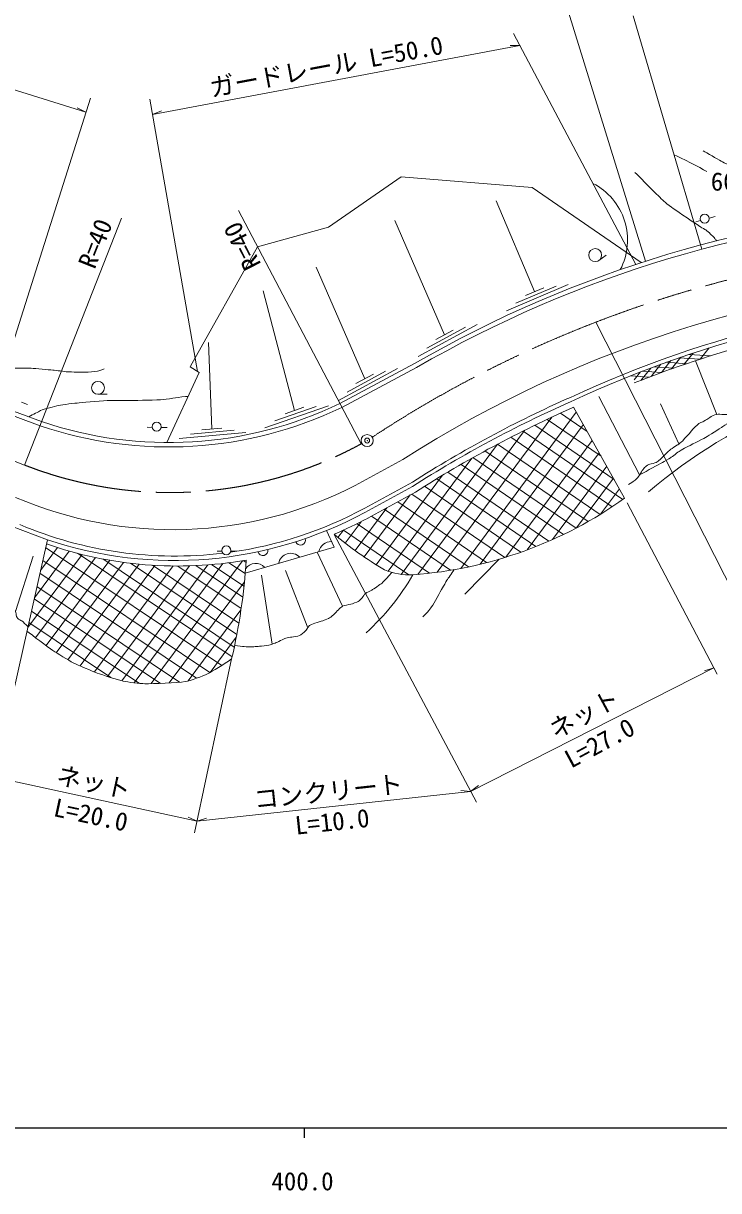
# Model space of a CAD drawing. Units: millimetres, scale not verified. Extents: x 40000 to 680000, y 20000 to 380000.
# Drawn here: x 439867 to 509553, y 198715 to 315728 of the extents above; entities that cross this region are included whole.
import ezdxf
from ezdxf.enums import TextEntityAlignment as Align

# ---------------------------------------------------------------- set-up
doc = ezdxf.new("R2010")
doc.units = ezdxf.units.MM
doc.header["$LTSCALE"] = 1000
doc.header["$PDMODE"] = 32
doc.header["$PDSIZE"] = 500
doc.linetypes.add('CHAIN', pattern=[18.5, 12, -1.5, 3.5, -1.5])
for name, color, linetype, lineweight in [('M-BGD', 7, 'Continuous', 13), ('M-BMK', 2, 'CHAIN', 13), ('M-STR-HTXT', 7, 'Continuous', 13), ('M-TTL-BAND', 7, 'Continuous', 25), ('M-WORK', 1, 'Continuous', 13)]:
    doc.layers.add(name, color=color, linetype=linetype, lineweight=lineweight)
doc.styles.add('ＭＳ ゴシック', font='')
doc.styles.get('ＭＳ ゴシック').set_extended_font_data('MS Gothic')

msp = doc.modelspace()

# ---------------------------------------------------------------- linework, layer by layer
at = {"layer": 'M-BGD'}
msp.add_circle((474326, 273909), 600, dxfattribs=at)
msp.add_point((474326, 273909), dxfattribs=at)
at = {"layer": 'M-BMK'}
msp.add_line((439995, 271449), (413970, 281438), dxfattribs=at)
for centre, radius, start, end in [((539839, 175449), 118264, 90.71571, 123.34829), ((454582, 308668), 39975, 248.59737, 298.73702)]:
    msp.add_arc(centre, radius, start, end, dxfattribs=at)
at = {"layer": 'M-STR-HTXT'}
for p, q in [((488246, 337174), (502232, 291887)), ((489004, 314696), (501249, 291567)), ((489639, 313496), (488656, 313497)), ((446587, 308220), (436875, 277585)), ((452547, 308130), (457329, 280815)), ((446141, 306814), (445273, 307275)), ((509397, 250505), (500380, 267661)), ((485276, 237647), (471003, 264506)), ((436672, 238937), (442277, 263959)), ((457028, 234590), (460742, 252013)), ((509081, 251107), (508137, 250832)), ((484696, 238738), (483716, 238814)), ((457278, 235762), (456372, 236143))]:
    msp.add_line(p, q, dxfattribs=at)
for points in [[(446141, 306814), (390745, 324177), (391722, 324065)], [(489639, 313496), (452813, 306607), (453729, 306966)], [(509081, 251107), (484696, 238738), (485474, 239340)], [(457278, 235762), (436946, 240159), (437929, 240135)], [(484696, 238738), (457278, 235762), (458218, 236049)]]:
    msp.add_lwpolyline(points, dxfattribs=at)
at = {"layer": 'M-TTL-BAND'}
for p, q in [((40000, 205000), (579000, 205000)), ((468000, 205000), (468000, 204000))]:
    msp.add_line(p, q, dxfattribs=at)
at = {"layer": 'M-WORK'}
for p, q in [((500989, 316495), (507868, 293087)), ((491113, 288836), (487255, 297925)), ((449688, 296200), (439995, 271449)), ((461416, 296955), (473712, 273567)), ((508597, 296203), (509195, 296372)), ((482078, 284504), (477106, 295951)), ((507272, 295830), (507740, 295962)), ((497552, 291965), (498295, 292486)), ((474084, 280100), (469228, 291281)), ((494468, 289543), (488274, 286914)), ((493267, 289392), (489217, 287672)), ((492034, 289226), (490193, 288445)), ((467040, 276916), (463896, 288904)), ((441541, 275397), (413308, 285794)), ((441701, 275808), (413460, 286207)), ((485350, 285530), (479437, 282319)), ((516558, 247745), (497228, 285769)), ((484169, 285264), (480302, 283165)), ((482957, 284981), (481199, 284027)), ((458766, 275065), (458433, 283726)), ((507695, 282063), (508595, 283190)), ((504836, 281089), (505775, 282264)), ((505576, 282196), (507668, 282054)), ((506072, 281520), (506994, 282675)), ((506608, 282547), (508752, 282401)), ((477356, 281125), (471443, 277915)), ((471582, 277619), (479067, 281615)), ((471787, 277229), (479274, 281226)), ((476175, 280860), (472308, 278760)), ((501758, 279942), (502743, 281175)), ((501896, 280853), (503823, 280723)), ((502797, 280341), (503766, 281553)), ((503086, 281303), (505063, 281169)), ((503823, 280723), (504776, 281916)), ((504311, 281751), (506343, 281613)), ((507240, 281913), (509360, 276524)), ((474963, 280577), (473205, 279623)), ((500740, 280401), (502620, 280274)), ((501076, 279990), (501707, 280780)), ((447348, 278543), (448255, 278543)), ((439683, 277750), (440266, 277535)), ((470436, 277387), (464074, 275197)), ((501625, 270463), (497545, 278323)), ((503727, 277594), (505579, 273572)), ((469228, 277320), (465068, 275888)), ((467986, 277242), (466095, 276591)), ((492847, 276255), (481347, 260705)), ((495286, 276749), (483703, 261086)), ((493700, 276649), (496369, 274823)), ((500133, 268131), (495012, 277238)), ((411723, 275493), (442277, 263959)), ((452289, 275234), (452776, 275231)), ((453666, 275228), (454287, 275225)), ((459762, 275156), (457770, 274975)), ((495990, 275497), (485642, 261505)), ((491139, 275443), (499072, 270017)), ((492372, 276032), (497763, 272345)), ((462176, 274713), (455476, 274103)), ((460987, 274936), (456605, 274537)), ((490085, 274924), (479414, 260494)), ((496879, 273917), (488226, 262217)), ((488724, 274236), (498895, 267279)), ((489949, 274856), (499960, 268008)), ((487389, 273538), (477738, 260488)), ((486129, 272860), (496468, 265788)), ((487389, 273538), (497677, 266502)), ((497572, 272684), (490371, 262947)), ((473125, 269403), (477885, 272009)), ((484811, 272129), (476433, 260802)), ((483740, 271520), (494008, 264496)), ((484928, 272195), (495261, 265128)), ((481882, 270426), (475243, 261448)), ((482422, 270748), (492545, 263824)), ((498338, 271323), (492912, 263986)), ((474097, 267135), (478856, 269742)), ((474097, 266694), (478857, 269301)), ((480086, 269325), (489743, 262720)), ((481304, 270076), (491240, 263280)), ((499003, 270139), (495320, 265159)), ((478633, 268451), (474035, 262235)), ((474409, 266139), (479169, 268745)), ((478804, 268545), (488109, 262181)), ((499600, 269078), (497709, 266521)), ((476294, 267171), (473118, 262876)), ((476025, 267024), (484478, 261242)), ((477386, 267769), (486302, 261670)), ((473709, 265771), (472118, 263619)), ((474744, 266322), (482669, 260902)), ((471945, 264918), (471400, 264182)), ((471945, 264918), (478491, 260440)), ((473315, 265571), (480569, 260609)), ((440841, 262324), (439073, 256779)), ((445750, 262489), (440307, 255166)), ((444455, 262830), (440975, 258148)), ((447082, 262186), (441099, 254135)), ((443289, 263177), (441589, 260889)), ((442103, 263184), (459745, 251364)), ((445298, 262603), (460791, 252224)), ((459280, 262826), (459767, 262824)), ((460657, 262820), (461278, 262818)), ((471852, 257307), (469317, 262717)), ((441810, 261874), (458565, 250648)), ((448521, 261912), (442156, 253347)), ((449898, 261699), (443168, 252643)), ((451467, 261516), (444341, 251927)), ((453041, 261395), (445550, 251316)), ((454883, 261332), (446987, 250709)), ((447830, 262037), (461009, 253208)), ((456535, 261348), (448291, 250254)), ((458370, 261444), (449732, 249822)), ((450617, 261608), (461264, 254475)), ((459876, 261587), (450983, 249621)), ((461819, 261856), (452664, 249537)), ((452797, 261410), (461467, 255602)), ((455338, 261330), (461698, 257068)), ((457157, 261371), (461855, 258224)), ((458737, 261474), (461980, 259302)), ((460470, 261659), (462101, 260566)), ((461891, 261867), (462185, 261671)), ((484130, 258520), (487559, 262016)), ((441524, 260599), (457230, 250077)), ((463725, 260403), (464808, 253493)), ((466125, 260890), (468365, 255139)), ((441225, 259262), (455530, 249678)), ((462026, 259756), (454484, 249607)), ((440954, 258055), (453624, 249567)), ((440676, 256813), (451494, 249566)), ((461679, 256936), (456380, 249806)), ((440416, 255653), (448641, 250143)), ((461207, 254182), (458593, 250664))]:
    msp.add_line(p, q, dxfattribs=at)
for points in [[(501790, 291744), (490859, 299287), (477727, 300355), (470435, 295287), (463327, 293321), (456626, 281354), (456599, 281297), (457477, 280717), (454234, 273704)], [(462106, 260626), (471015, 263210), (470262, 264883)]]:
    msp.add_lwpolyline(points, dxfattribs=at)
for centre, radius in [((508150, 296147), 450), ((497180, 292496), 648), ((447348, 279191), 648), ((453221, 275297), 450), ((460212, 262890), 450)]:
    msp.add_circle(centre, radius, dxfattribs=at)
for centre, radius, start, end in [((494037, 293999), 6387, 332.42037, 62.8328), ((538492, 178856), 118704, 93.28917, 120.04066), ((538492, 178856), 118264, 93.29186, 120.04799), ((541518, 172325), 118264, 91.47695, 122.55217), ((542251, 175955), 112793, 91.87413, 114.93508), ((542251, 175955), 112393, 91.87265, 115.02961), ((542251, 175955), 111593, 98.52593, 111.64663), ((454428, 313239), 39535, 251.22242, 295.71556), ((542490, 170057), 118264, 113.83542, 122.55217), ((542491, 169616), 118264, 113.83542, 122.55217), ((536981, 228453), 53029, 112.2705, 130.53101), ((454428, 313239), 39975, 251.19367, 295.73778), ((542803, 169061), 118264, 113.83542, 122.55217), ((454832, 304947), 39975, 246.78876, 297.23212), ((475868, 302038), 41694, 274.18525, 305.58883), ((455086, 302301), 39975, 277.96457, 298.39544), ((455025, 302106), 40221, 251.52068, 298.30546), ((455338, 301551), 40221, 292.92225, 298.30546), ((455086, 302301), 39975, 247.0973, 276.85606), ((496551, 295459), 40134, 230.4646, 239.28832), ((455338, 301551), 40221, 250.91006, 279.8255), ((467640, 263934), 500, 200.03564, 16.538), ((470705, 262538), 1238, 87.43298, 169.37929), ((463876, 262879), 500, 193.23374, 12.19546), ((466663, 261366), 1238, 42.96372, 169.37929), ((402453, 265662), 59866, 346.82115, 356.41576), ((463153, 260348), 1238, 42.96372, 144.76173), ((478499, 266528), 6088, 246.31166, 273.87812), ((457631, 272786), 24595, 312.45777, 329.90796)]:
    msp.add_arc(centre, radius, start, end, dxfattribs=at)
msp.add_open_spline([(505087, 302551), (505755, 302261), (507674, 301282), (508355, 300884)], degree=3, dxfattribs=at)
for points, knots in [([(507995, 302959), (508347, 302740), (509424, 302117), (509789, 301920), (510100, 301753), (511044, 301274), (511371, 301141), (511951, 300905), (513722, 300279), (514316, 300078), (514582, 299988), (515395, 299770), (515665, 299690), (515945, 299608), (516790, 299369), (517064, 299269), (517411, 299143), (518421, 298688), (518768, 298561), (518939, 298497), (519469, 298352), (519648, 298318), (519987, 298253), (521015, 298128), (521354, 298066), (521669, 298008), (522419, 297853), (522998, 297728)], [0, 0, 0, 0, 1, 1, 1, 2, 2, 2, 3, 3, 3, 4, 4, 4, 5, 5, 5, 6, 6, 6, 7, 7, 7, 8, 8, 8, 9, 9, 9, 9]), ([(501167, 300785), (501546, 300389), (502700, 299217), (503090, 298832), (503307, 298618), (503973, 297988), (504203, 297787), (504354, 297654), (504830, 297278), (504995, 297163), (505545, 296779), (507217, 295659), (507778, 295291), (507872, 295229), (508177, 295078), (508269, 295014), (508365, 294948), (508631, 294720), (508715, 294640), (508814, 294547), (509098, 294252), (509185, 294147), (509226, 294096), (509286, 294019), (509356, 293929)], [0, 0, 0, 0, 1, 1, 1, 2, 2, 2, 3, 3, 3, 4, 4, 4, 5, 5, 5, 6, 6, 6, 7, 7, 7, 8, 8, 8, 8]), ([(447969, 281088), (447841, 281025), (447433, 280892), (447292, 280867), (447062, 280827), (446363, 280769), (446129, 280764), (445765, 280756), (444673, 280778), (444310, 280800), (444012, 280819), (443122, 280938), (442824, 280967), (442389, 281008), (441085, 281135), (440648, 281152), (440217, 281169), (438921, 281151), (438490, 281135), (438266, 281127), (437599, 281055), (437377, 281034), (437205, 281018), (436689, 280955), (436517, 280950), (436344, 280945), (435829, 280978), (435656, 280983), (435316, 280995), (434294, 281039), (433953, 281034), (433804, 281032), (433514, 281017), (433217, 280998)], [0, 0, 0, 0, 1, 1, 1, 2, 2, 2, 3, 3, 3, 4, 4, 4, 5, 5, 5, 6, 6, 6, 7, 7, 7, 8, 8, 8, 9, 9, 9, 10, 10, 10, 11, 11, 11, 11]), ([(528850, 279316), (528759, 279278), (528474, 279195), (528377, 279178), (528250, 279157), (527843, 279198), (527736, 279128), (527600, 279038), (527437, 278499), (527281, 278453), (526951, 278356), (525905, 278481), (525561, 278487), (525500, 278488), (525317, 278496), (525257, 278487), (525137, 278469), (524783, 278386), (524667, 278352), (524567, 278322), (524277, 278199), (524178, 278166), (524102, 278141), (523870, 278069), (523790, 278065), (523691, 278060), (523396, 278102), (523299, 278120), (523220, 278134), (522989, 278203), (522911, 278221), (522813, 278243), (522521, 278317), (522422, 278322), (522320, 278327), (522014, 278296), (521916, 278271), (521780, 278238), (521386, 278090), (521258, 278035), (521197, 278009), (521034, 277888), (520971, 277867), (520850, 277826), (520475, 277733), (520347, 277732), (520020, 277728), (519040, 277838), (518712, 277842), (518555, 277844), (518083, 277800), (517930, 277762), (517838, 277740), (517601, 277564), (517509, 277543), (517387, 277516), (517009, 277525), (516885, 277526), (516788, 277528), (516498, 277547), (516402, 277557), (516306, 277566), (516018, 277624), (515921, 277622), (515778, 277618), (515349, 277564), (515210, 277529), (515050, 277489), (514587, 277302), (514431, 277246), (514323, 277207), (514000, 277083), (513888, 277057), (513753, 277026), (513342, 276969), (513203, 276963), (513015, 276954), (512448, 276995), (512259, 276986), (512144, 276981), (511802, 276926), (511692, 276892), (511559, 276850), (511190, 276645), (511055, 276608), (510903, 276567), (510433, 276510), (510276, 276504), (510120, 276499), (509652, 276567), (509497, 276552), (509369, 276539), (508999, 276417), (508883, 276363), (508794, 276321), (508565, 276131), (508482, 276080), (508381, 276017), (508067, 275851), (507962, 275796), (507884, 275756), (507641, 275653), (507569, 275603), (507475, 275538), (507222, 275307), (507144, 275225), (507005, 275080), (506617, 274618), (506483, 274469), (506348, 274321), (505944, 273875), (505798, 273738), (505721, 273666), (505460, 273490), (505373, 273431), (505252, 273348), (504876, 273118), (504759, 273029), (504653, 272948), (504361, 272672), (504263, 272581), (504139, 272464), (503776, 272105), (503649, 271990), (503582, 271930), (503378, 271745), (503295, 271707), (503175, 271653), (502780, 271590), (502658, 271542), (502561, 271504), (502288, 271349), (502209, 271282), (502135, 271219), (501958, 270984), (501902, 270904), (501821, 270790), (501611, 270425), (501525, 270314), (501447, 270215), (501192, 269934), (501089, 269862), (500969, 269778), (500762, 269644), (500526, 269496)], [0, 0, 0, 0, 1, 1, 1, 2, 2, 2, 3, 3, 3, 4, 4, 4, 5, 5, 5, 6, 6, 6, 7, 7, 7, 8, 8, 8, 9, 9, 9, 10, 10, 10, 11, 11, 11, 12, 12, 12, 13, 13, 13, 14, 14, 14, 15, 15, 15, 16, 16, 16, 17, 17, 17, 18, 18, 18, 19, 19, 19, 20, 20, 20, 21, 21, 21, 22, 22, 22, 23, 23, 23, 24, 24, 24, 25, 25, 25, 26, 26, 26, 27, 27, 27, 28, 28, 28, 29, 29, 29, 30, 30, 30, 31, 31, 31, 32, 32, 32, 33, 33, 33, 34, 34, 34, 35, 35, 35, 36, 36, 36, 37, 37, 37, 38, 38, 38, 39, 39, 39, 40, 40, 40, 41, 41, 41, 42, 42, 42, 43, 43, 43, 44, 44, 44, 45, 45, 45, 46, 46, 46, 47, 47, 47, 48, 48, 48, 48]), ([(456374, 278331), (456119, 278313), (455355, 278237), (455101, 278204), (454864, 278173), (454159, 278030), (453921, 278015), (453270, 277974), (451314, 277932), (450663, 277921), (450242, 277913), (448981, 277940), (448561, 277921), (447942, 277893), (446086, 277744), (445468, 277685), (445051, 277645), (443801, 277508), (443391, 277425), (443024, 277351), (441935, 277063), (441596, 276905), (441358, 276795), (440877, 276546), (440421, 276279)], [0, 0, 0, 0, 1, 1, 1, 2, 2, 2, 3, 3, 3, 4, 4, 4, 5, 5, 5, 6, 6, 6, 7, 7, 7, 8, 8, 8, 8]), ([(511958, 276662), (511569, 276385), (510385, 275575), (509985, 275313), (509639, 275086), (508591, 274421), (508231, 274217), (507848, 274000), (506660, 273418), (506270, 273213), (506150, 273150), (505793, 272952), (505680, 272876), (505482, 272742), (504918, 272299), (504719, 272168), (504563, 272066), (504072, 271802), (503909, 271712), (503470, 271471), (502473, 270926), (501625, 270463)], [0, 0, 0, 0, 1, 1, 1, 2, 2, 2, 3, 3, 3, 4, 4, 4, 5, 5, 5, 6, 6, 6, 7, 7, 7, 7]), ([(432775, 266885), (432873, 266763), (433127, 266367), (433197, 266227), (433259, 266102), (433392, 265703), (433433, 265569), (433470, 265446), (433546, 265068), (433585, 264945), (433603, 264887), (433674, 264716), (433715, 264671), (433756, 264624), (433920, 264522), (433980, 264502), (434049, 264479), (434272, 264489), (434341, 264466), (434385, 264451), (434497, 264361), (434522, 264321), (434564, 264254), (434628, 264018), (434666, 263948), (434727, 263837), (434936, 263517), (435016, 263419), (435114, 263299), (435449, 262975), (435556, 262863), (435584, 262833), (435673, 262747), (435691, 262711), (435721, 262647), (435783, 262443), (435792, 262374), (435803, 262280), (435774, 261994), (435792, 261901), (435805, 261832), (435899, 261636), (435943, 261581), (435970, 261548), (436093, 261502), (436129, 261480), (436167, 261457), (436280, 261387), (436312, 261356), (436351, 261320), (436451, 261196), (436476, 261150), (436515, 261077), (436612, 260847), (436629, 260766), (436650, 260665), (436654, 260351), (436665, 260248), (436675, 260159), (436712, 259889), (436737, 259803), (436756, 259741), (436841, 259565), (436880, 259514), (436998, 259361), (437402, 258944), (437517, 258789), (437558, 258733), (437625, 258533), (437652, 258468), (437688, 258381), (437783, 258114), (437827, 258031), (437883, 257928), (438091, 257644), (438148, 257542), (438181, 257483), (438237, 257285), (438272, 257227), (438296, 257188), (438393, 257081), (438435, 257062), (438513, 257029), (438772, 257012), (438848, 256977), (438904, 256952), (439050, 256827), (439077, 256772), (439119, 256688), (439145, 256404), (439174, 256315), (439191, 256260), (439264, 256100), (439306, 256062), (439376, 255998), (439643, 255881), (439716, 255821), (439839, 255718), (440103, 255476), (440329, 255262)], [0, 0, 0, 0, 1, 1, 1, 2, 2, 2, 3, 3, 3, 4, 4, 4, 5, 5, 5, 6, 6, 6, 7, 7, 7, 8, 8, 8, 9, 9, 9, 10, 10, 10, 11, 11, 11, 12, 12, 12, 13, 13, 13, 14, 14, 14, 15, 15, 15, 16, 16, 16, 17, 17, 17, 18, 18, 18, 19, 19, 19, 20, 20, 20, 21, 21, 21, 22, 22, 22, 23, 23, 23, 24, 24, 24, 25, 25, 25, 26, 26, 26, 27, 27, 27, 28, 28, 28, 29, 29, 29, 30, 30, 30, 31, 31, 31, 32, 32, 32, 33, 33, 33, 33]), ([(479915, 256251), (480113, 256420), (480638, 257008), (480784, 257224), (481031, 257589), (481649, 258758), (481868, 259139), (481957, 259293), (482229, 259750), (482326, 259898), (482461, 260104), (482790, 260589), (483050, 260966)], [0, 0, 0, 0, 1, 1, 1, 2, 2, 2, 3, 3, 3, 4, 4, 4, 4]), ([(476788, 260686), (476618, 260454), (476032, 259815), (475815, 259624), (475627, 259458), (474990, 259049), (474777, 258916), (474656, 258841), (474261, 258673), (474150, 258583), (474065, 258514), (473895, 258226), (473822, 258144), (473751, 258063), (473528, 257825), (473434, 257773), (473293, 257694), (472830, 257548), (472675, 257503), (472513, 257455), (471998, 257394), (471852, 257307), (471663, 257195), (471224, 256693), (471062, 256544), (470965, 256456), (470668, 256192), (470556, 256123), (470454, 256060), (470116, 255931), (470003, 255890), (469727, 255789), (468880, 255531), (468610, 255411), (468551, 255385), (468431, 255225), (468391, 255175), (468337, 255107), (468201, 254881), (468138, 254821), (468027, 254714), (467671, 254412), (467531, 254349), (467388, 254285), (466916, 254232), (466762, 254204), (466644, 254182), (466284, 254144), (466172, 254102), (465952, 254022), (465332, 253693), (465116, 253603), (464988, 253550), (464591, 253418), (464455, 253391), (464272, 253355), (463713, 253309), (463527, 253290), (463416, 253278), (463083, 253241), (462971, 253239), (462775, 253235), (462188, 253237), (461993, 253256), (461798, 253275), (461429, 253320), (461043, 253371)], [0, 0, 0, 0, 1, 1, 1, 2, 2, 2, 3, 3, 3, 4, 4, 4, 5, 5, 5, 6, 6, 6, 7, 7, 7, 8, 8, 8, 9, 9, 9, 10, 10, 10, 11, 11, 11, 12, 12, 12, 13, 13, 13, 14, 14, 14, 15, 15, 15, 16, 16, 16, 17, 17, 17, 18, 18, 18, 19, 19, 19, 20, 20, 20, 21, 21, 21, 22, 22, 22, 22]), ([(440227, 254810), (440732, 254400), (442296, 253230), (442833, 252862), (443224, 252594), (444440, 251850), (444863, 251634), (445330, 251396), (446779, 250780), (447271, 250599), (447781, 250411), (449335, 249908), (449865, 249790), (450292, 249694), (451600, 249533), (452037, 249530), (452850, 249524), (455295, 249616), (456098, 249742), (456565, 249816), (457910, 250303), (458330, 250520), (458810, 250768), (459948, 251479), (460742, 252013)], [0, 0, 0, 0, 1, 1, 1, 2, 2, 2, 3, 3, 3, 4, 4, 4, 5, 5, 5, 6, 6, 6, 7, 7, 7, 8, 8, 8, 8])]:
    msp.add_open_spline(points, degree=3, knots=knots, dxfattribs=at)

# ---------------------------------------------------------------- texts
at = {"layer": 'M-STR-HTXT', "style": 'ＭＳ ゴシック'}
for s, rotation, p in [('ガードレール L=50.0', 10.571, (470493, 309975)), ('ネット', 28.371, (496773, 245227)), ('L=27.0', 28.371, (498314, 242300)), ('ネット', 347.9, (446625, 238213)), ('コンクリート', 6.171, (470579, 237265)), ('L=20.0', 347.9, (446335, 234958)), ('L=10.0', 6.171, (470977, 234251))]:
    msp.add_text(s, height=1833, rotation=rotation, dxfattribs=at).set_placement(p, align=Align.BOTTOM_CENTER)
at = {"layer": 'M-TTL-BAND', "style": 'ＭＳ ゴシック'}
msp.add_text('400.0', height=1833, dxfattribs=at).set_placement((467844, 198195), align=Align.BOTTOM_CENTER)
at = {"layer": 'M-WORK', "style": 'ＭＳ ゴシック'}
for s, rotation, p in [('60', 359.998, (510012, 298410)), ('R=40', 68.498, (448438, 293121)), ('R=40', 116.998, (463088, 294051))]:
    msp.add_text(s, height=1833, rotation=rotation, dxfattribs=at).set_placement(p, align=Align.BOTTOM_CENTER)

doc.saveas('drawing.dxf')
